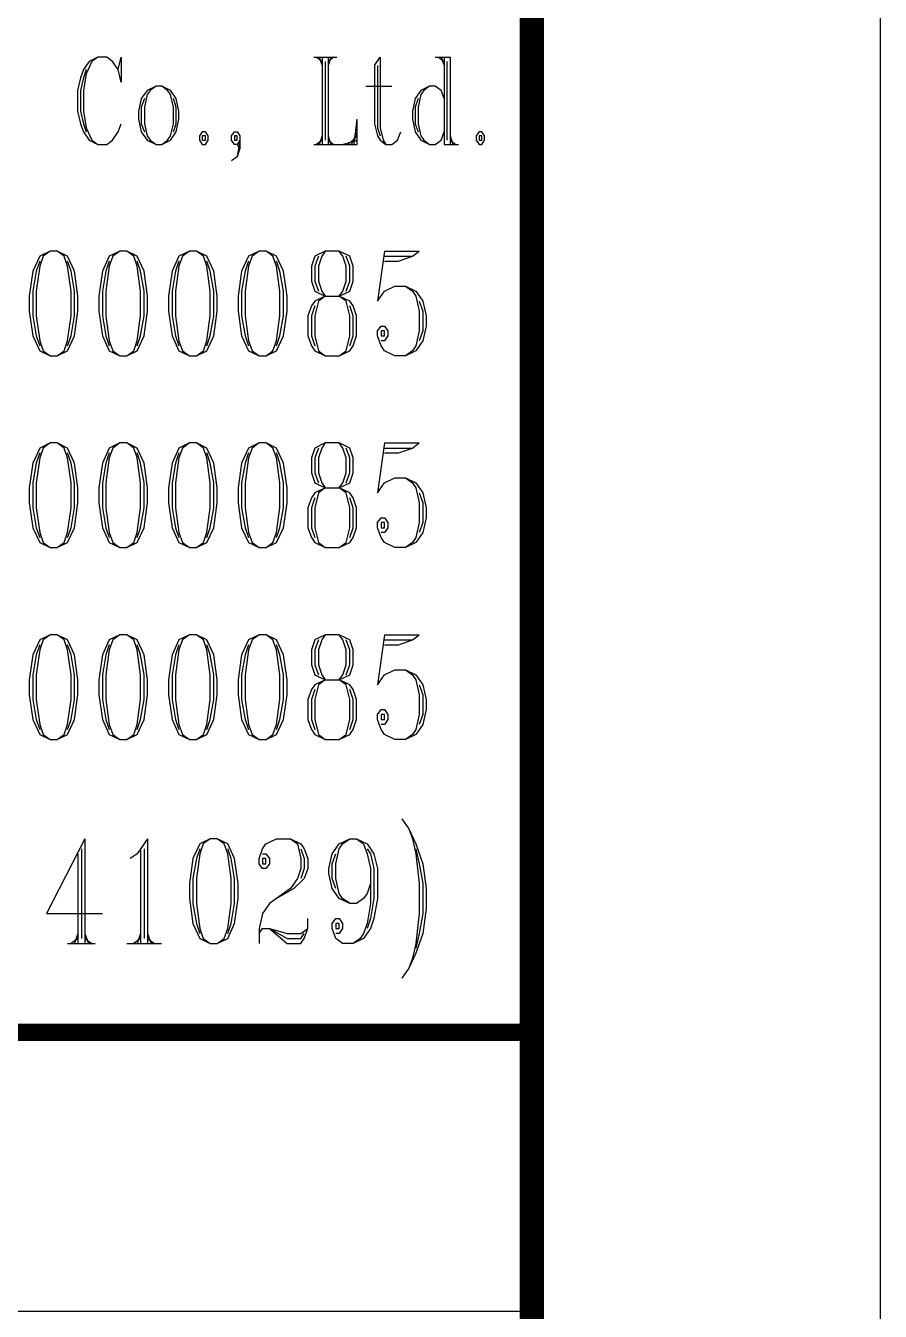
# Model space of a CAD drawing. Extents: x 74607 to 188346, y 27287 to 39167.
# Drawn here: x 116056 to 116547, y 30807 to 31545 of the extents above; entities that cross this region are included whole.
import ezdxf
from ezdxf.enums import TextEntityAlignment as Align

# ---------------------------------------------------------------- set-up
doc = ezdxf.new("R2010")
doc.units = 0
doc.header["$LTSCALE"] = 1000
doc.header["$MEASUREMENT"] = 0
doc.linetypes.add('DASHED2', pattern=[0.375, 0.25, -0.125])
doc.layers.add('DIM_LEAD', color=3, linetype='Continuous')
doc.layers.add('龙骨虚线', color=165, linetype='DASHED2')
doc.styles.get("Standard").update_dxf_attribs({"font": 'gbenor.shx', "bigfont": 'gbcbig.shx'})

# ---------------------------------------------------------------- blocks, each defined once
blk = doc.blocks.new('A1')
at = {"color": 94, "linetype": 'Continuous'}
blk.add_line((-80, 176), (-10, 176), dxfattribs=at)
for points in [[(-841, 0), (-841, 594), (0, 594), (0, 0)], [(-20.779, 211.136), (-21.032, 211.018), (-21.203, 210.784), (-21.285, 210.423), (-21.285, 210.189), (-21.203, 209.828), (-21.032, 209.593), (-20.779, 209.467), (-20.617, 209.467), (-20.365, 209.593), (-20.202, 209.828), (-20.121, 210.189), (-20.121, 210.423), (-20.202, 210.784), (-20.365, 211.018), (-20.617, 211.136), (-20.779, 211.136)], [(-19.454, 209.828), (-19.535, 209.71), (-19.535, 209.593), (-19.454, 209.467), (-19.363, 209.467), (-19.282, 209.593), (-19.282, 209.71), (-19.363, 209.828), (-19.454, 209.828)], [(-11.513, 209.828), (-11.594, 209.71), (-11.594, 209.593), (-11.513, 209.467), (-11.432, 209.467), (-11.351, 209.593), (-11.351, 209.71), (-11.432, 209.828), (-11.513, 209.828)], [(-19.454, 209.71), (-19.454, 209.593), (-19.363, 209.593), (-19.363, 209.71), (-19.454, 209.71)], [(-18.533, 209.71), (-18.533, 209.593), (-18.452, 209.593), (-18.452, 209.71), (-18.533, 209.71)], [(-11.513, 209.71), (-11.513, 209.593), (-11.432, 209.593), (-11.432, 209.71), (-11.513, 209.71)], [(-23.818, 206.404), (-24.118, 206.259), (-24.316, 205.829), (-24.418, 205.119), (-24.418, 204.689), (-24.316, 203.973), (-24.118, 203.548), (-23.818, 203.403), (-23.62, 203.403), (-23.321, 203.548), (-23.118, 203.973), (-23.021, 204.689), (-23.021, 205.119), (-23.118, 205.829), (-23.321, 206.259), (-23.62, 206.404), (-23.818, 206.404)], [(-21.822, 206.404), (-22.122, 206.259), (-22.32, 205.829), (-22.421, 205.119), (-22.421, 204.689), (-22.32, 203.973), (-22.122, 203.548), (-21.822, 203.403), (-21.619, 203.403), (-21.319, 203.548), (-21.121, 203.973), (-21.02, 204.689), (-21.02, 205.119), (-21.121, 205.829), (-21.319, 206.259), (-21.619, 206.404), (-21.822, 206.404)], [(-19.821, 206.404), (-20.121, 206.259), (-20.319, 205.829), (-20.42, 205.119), (-20.42, 204.689), (-20.319, 203.973), (-20.121, 203.548), (-19.821, 203.403), (-19.623, 203.403), (-19.323, 203.548), (-19.12, 203.973), (-19.023, 204.689), (-19.023, 205.119), (-19.12, 205.829), (-19.323, 206.259), (-19.623, 206.404), (-19.821, 206.404)], [(-17.825, 206.404), (-18.124, 206.259), (-18.323, 205.829), (-18.424, 205.119), (-18.424, 204.689), (-18.323, 203.973), (-18.124, 203.548), (-17.825, 203.403), (-17.622, 203.403), (-17.322, 203.548), (-17.124, 203.973), (-17.022, 204.689), (-17.022, 205.119), (-17.124, 205.829), (-17.322, 206.259), (-17.622, 206.404), (-17.825, 206.404)], [(-15.925, 206.404), (-16.225, 206.259), (-16.322, 205.974), (-16.322, 205.544), (-16.225, 205.259), (-15.925, 205.119), (-15.524, 205.119), (-15.224, 205.259), (-15.123, 205.544), (-15.123, 205.974), (-15.224, 206.259), (-15.524, 206.404), (-15.925, 206.404)], [(-14.325, 204.118), (-14.325, 203.973), (-14.224, 203.973), (-14.224, 204.118), (-14.325, 204.118)], [(-23.818, 200.904), (-24.118, 200.759), (-24.316, 200.329), (-24.418, 199.619), (-24.418, 199.189), (-24.316, 198.473), (-24.118, 198.048), (-23.818, 197.903), (-23.62, 197.903), (-23.321, 198.048), (-23.118, 198.473), (-23.021, 199.189), (-23.021, 199.619), (-23.118, 200.329), (-23.321, 200.759), (-23.62, 200.904), (-23.818, 200.904)], [(-21.822, 200.904), (-22.122, 200.759), (-22.32, 200.329), (-22.421, 199.619), (-22.421, 199.189), (-22.32, 198.473), (-22.122, 198.048), (-21.822, 197.903), (-21.619, 197.903), (-21.319, 198.048), (-21.121, 198.473), (-21.02, 199.189), (-21.02, 199.619), (-21.121, 200.329), (-21.319, 200.759), (-21.619, 200.904), (-21.822, 200.904)], [(-19.821, 200.904), (-20.121, 200.759), (-20.319, 200.329), (-20.42, 199.619), (-20.42, 199.189), (-20.319, 198.473), (-20.121, 198.048), (-19.821, 197.903), (-19.623, 197.903), (-19.323, 198.048), (-19.12, 198.473), (-19.023, 199.189), (-19.023, 199.619), (-19.12, 200.329), (-19.323, 200.759), (-19.623, 200.904), (-19.821, 200.904)], [(-17.825, 200.904), (-18.124, 200.759), (-18.323, 200.329), (-18.424, 199.619), (-18.424, 199.189), (-18.323, 198.473), (-18.124, 198.048), (-17.825, 197.903), (-17.622, 197.903), (-17.322, 198.048), (-17.124, 198.473), (-17.022, 199.189), (-17.022, 199.619), (-17.124, 200.329), (-17.322, 200.759), (-17.622, 200.904), (-17.825, 200.904)], [(-15.925, 200.904), (-16.225, 200.759), (-16.322, 200.474), (-16.322, 200.044), (-16.225, 199.759), (-15.925, 199.619), (-15.524, 199.619), (-15.224, 199.759), (-15.123, 200.044), (-15.123, 200.474), (-15.224, 200.759), (-15.524, 200.904), (-15.925, 200.904)], [(-14.325, 198.618), (-14.325, 198.473), (-14.224, 198.473), (-14.224, 198.618), (-14.325, 198.618)], [(-23.818, 195.4), (-24.118, 195.255), (-24.316, 194.824), (-24.418, 194.114), (-24.418, 193.684), (-24.316, 192.968), (-24.118, 192.543), (-23.818, 192.398), (-23.62, 192.398), (-23.321, 192.543), (-23.118, 192.968), (-23.021, 193.684), (-23.021, 194.114), (-23.118, 194.824), (-23.321, 195.255), (-23.62, 195.4), (-23.818, 195.4)], [(-21.822, 195.4), (-22.122, 195.255), (-22.32, 194.824), (-22.421, 194.114), (-22.421, 193.684), (-22.32, 192.968), (-22.122, 192.543), (-21.822, 192.398), (-21.619, 192.398), (-21.319, 192.543), (-21.121, 192.968), (-21.02, 193.684), (-21.02, 194.114), (-21.121, 194.824), (-21.319, 195.255), (-21.619, 195.4), (-21.822, 195.4)], [(-19.821, 195.4), (-20.121, 195.255), (-20.319, 194.824), (-20.42, 194.114), (-20.42, 193.684), (-20.319, 192.968), (-20.121, 192.543), (-19.821, 192.398), (-19.623, 192.398), (-19.323, 192.543), (-19.12, 192.968), (-19.023, 193.684), (-19.023, 194.114), (-19.12, 194.824), (-19.323, 195.255), (-19.623, 195.4), (-19.821, 195.4)], [(-17.825, 195.4), (-18.124, 195.255), (-18.323, 194.824), (-18.424, 194.114), (-18.424, 193.684), (-18.323, 192.968), (-18.124, 192.543), (-17.825, 192.398), (-17.622, 192.398), (-17.322, 192.543), (-17.124, 192.968), (-17.022, 193.684), (-17.022, 194.114), (-17.124, 194.824), (-17.322, 195.255), (-17.622, 195.4), (-17.825, 195.4)], [(-15.925, 195.4), (-16.225, 195.255), (-16.322, 194.969), (-16.322, 194.539), (-16.225, 194.254), (-15.925, 194.114), (-15.524, 194.114), (-15.224, 194.254), (-15.123, 194.539), (-15.123, 194.969), (-15.224, 195.255), (-15.524, 195.4), (-15.925, 195.4)], [(-14.325, 193.113), (-14.325, 192.968), (-14.224, 192.968), (-14.224, 193.113), (-14.325, 193.113)], [(-19.222, 189.552), (-19.521, 189.407), (-19.724, 188.981), (-19.821, 188.266), (-19.821, 187.836), (-19.724, 187.125), (-19.521, 186.695), (-19.222, 186.55), (-19.023, 186.55), (-18.724, 186.695), (-18.526, 187.125), (-18.424, 187.836), (-18.424, 188.266), (-18.526, 188.981), (-18.724, 189.407), (-19.023, 189.552), (-19.222, 189.552)], [(-17.723, 188.981), (-17.723, 188.836), (-17.627, 188.836), (-17.627, 188.981), (-17.723, 188.981)], [(-15.625, 187.125), (-15.625, 186.98), (-15.524, 186.98), (-15.524, 187.125), (-15.625, 187.125)]]:
    blk.add_lwpolyline(points, close=True, dxfattribs=at)
at = {"color": 94, "linetype": 'Continuous', "const_width": 0.7}
blk.add_lwpolyline([(-816, 10), (-816, 584), (-10, 584), (-10, 10)], close=True, dxfattribs=at)
at = {"color": 94, "linetype": 'Continuous', "const_width": 0.5}
for points in [[(-10, 10), (-10, 584)], [(-80, 184), (-10, 184)]]:
    blk.add_lwpolyline(points, dxfattribs=at)
at = {"color": 94, "linetype": 'Continuous'}
for points in [[(-21.862, 211.614), (-21.781, 211.974), (-21.781, 211.253), (-21.862, 211.614), (-22.033, 211.848), (-22.196, 211.974), (-22.448, 211.974), (-22.701, 211.848), (-22.863, 211.614), (-22.944, 211.379), (-23.034, 211.018), (-23.034, 210.423), (-22.944, 210.062), (-22.863, 209.828), (-22.701, 209.593), (-22.448, 209.467), (-22.196, 209.467), (-22.033, 209.593), (-21.862, 209.828), (-21.781, 210.062)], [(-22.448, 211.974), (-22.62, 211.848), (-22.782, 211.496), (-22.863, 211.018), (-22.863, 210.423), (-22.782, 209.945), (-22.62, 209.593), (-22.448, 209.467)], [(-16.257, 211.974), (-15.59, 211.974)], [(-16.176, 211.974), (-16.014, 211.848)], [(-16.095, 211.974), (-16.014, 211.731)], [(-16.014, 211.974), (-16.014, 209.467)], [(-15.924, 211.848), (-15.924, 209.593)], [(-15.842, 211.974), (-15.842, 209.467)], [(-15.761, 211.974), (-15.842, 211.731)], [(-15.68, 211.974), (-15.842, 211.848)], [(-14.507, 211.731), (-14.345, 211.974), (-14.345, 209.945), (-14.264, 209.593), (-14.183, 209.467)], [(-14.507, 211.731), (-14.507, 210.062), (-14.426, 209.71), (-14.345, 209.593), (-14.183, 209.467), (-14.011, 209.467), (-13.849, 209.593), (-13.759, 209.828)], [(-14.426, 211.731), (-14.426, 209.945), (-14.345, 209.71)], [(-12.767, 211.974), (-12.343, 211.974), (-12.343, 209.467)], [(-12.676, 211.974), (-12.514, 211.848)], [(-12.595, 211.974), (-12.514, 211.731)], [(-12.514, 211.974), (-12.514, 209.467), (-12.099, 209.467)], [(-12.433, 211.848), (-12.433, 209.593)], [(-22.782, 211.614), (-22.863, 211.379), (-22.944, 211.018), (-22.944, 210.423), (-22.863, 210.062), (-22.782, 209.828)], [(-20.779, 211.136), (-20.951, 211.018), (-21.032, 210.901), (-21.113, 210.54), (-21.113, 210.062), (-21.032, 209.71), (-20.951, 209.593), (-20.779, 209.467)], [(-20.617, 209.467), (-20.455, 209.593), (-20.365, 209.71), (-20.283, 210.062), (-20.283, 210.54), (-20.365, 210.901), (-20.455, 211.018), (-20.617, 211.136)], [(-14.76, 211.136), (-14.011, 211.136)], [(-12.514, 210.784), (-12.595, 211.018), (-12.767, 211.136), (-12.929, 211.136), (-13.182, 211.018), (-13.344, 210.784), (-13.425, 210.423), (-13.425, 210.189), (-13.344, 209.828), (-13.182, 209.593), (-12.929, 209.467), (-12.767, 209.467), (-12.595, 209.593), (-12.514, 209.828)], [(-12.929, 211.136), (-13.1, 211.018), (-13.182, 210.901), (-13.263, 210.54), (-13.263, 210.062), (-13.182, 209.71), (-13.1, 209.593), (-12.929, 209.467)], [(-21.113, 210.784), (-21.203, 210.54), (-21.203, 210.062), (-21.113, 209.828)], [(-20.283, 209.828), (-20.202, 210.062), (-20.202, 210.54), (-20.283, 210.784)], [(-13.263, 210.784), (-13.344, 210.54), (-13.344, 210.062), (-13.263, 209.828)], [(-16.257, 209.467), (-15.013, 209.467), (-15.013, 210.189)], [(-15.094, 209.467), (-15.013, 210.189)], [(-18.371, 209.593), (-18.452, 209.467), (-18.533, 209.467), (-18.615, 209.593), (-18.615, 209.71), (-18.533, 209.828), (-18.452, 209.828), (-18.371, 209.71), (-18.371, 209.35), (-18.452, 209.115), (-18.615, 208.998)], [(-15.175, 209.467), (-15.013, 209.828)], [(-18.371, 209.593), (-18.452, 209.115)], [(-18.452, 209.467), (-18.371, 209.35)], [(-16.014, 209.593), (-16.176, 209.467)], [(-16.014, 209.71), (-16.095, 209.467)], [(-15.842, 209.71), (-15.761, 209.467)], [(-15.842, 209.593), (-15.68, 209.467)], [(-15.428, 209.467), (-15.013, 209.593)], [(-15.265, 209.467), (-15.013, 209.71)], [(-12.343, 209.71), (-12.262, 209.467)], [(-12.343, 209.593), (-12.18, 209.467)], [(-23.818, 206.404), (-24.017, 206.259), (-24.118, 205.974), (-24.22, 205.259), (-24.22, 204.548), (-24.118, 203.833), (-24.017, 203.548), (-23.818, 203.403)], [(-23.62, 203.403), (-23.417, 203.548), (-23.321, 203.833), (-23.219, 204.548), (-23.219, 205.259), (-23.321, 205.974), (-23.417, 206.259), (-23.62, 206.404)], [(-21.822, 206.404), (-22.02, 206.259), (-22.122, 205.974), (-22.218, 205.259), (-22.218, 204.548), (-22.122, 203.833), (-22.02, 203.548), (-21.822, 203.403)], [(-21.619, 203.403), (-21.421, 203.548), (-21.319, 203.833), (-21.223, 204.548), (-21.223, 205.259), (-21.319, 205.974), (-21.421, 206.259), (-21.619, 206.404)], [(-19.821, 206.404), (-20.019, 206.259), (-20.121, 205.974), (-20.222, 205.259), (-20.222, 204.548), (-20.121, 203.833), (-20.019, 203.548), (-19.821, 203.403)], [(-19.623, 203.403), (-19.42, 203.548), (-19.323, 203.833), (-19.222, 204.548), (-19.222, 205.259), (-19.323, 205.974), (-19.42, 206.259), (-19.623, 206.404)], [(-17.825, 206.404), (-18.023, 206.259), (-18.124, 205.974), (-18.221, 205.259), (-18.221, 204.548), (-18.124, 203.833), (-18.023, 203.548), (-17.825, 203.403)], [(-17.622, 203.403), (-17.424, 203.548), (-17.322, 203.833), (-17.225, 204.548), (-17.225, 205.259), (-17.322, 205.974), (-17.424, 206.259), (-17.622, 206.404)], [(-16.123, 206.259), (-16.225, 205.974), (-16.225, 205.544), (-16.123, 205.259)], [(-15.925, 206.404), (-16.022, 206.259), (-16.123, 205.974), (-16.123, 205.544), (-16.022, 205.259), (-15.925, 205.119)], [(-15.524, 205.119), (-15.422, 205.259), (-15.326, 205.544), (-15.326, 205.974), (-15.422, 206.259), (-15.524, 206.404)], [(-15.326, 205.259), (-15.224, 205.544), (-15.224, 205.974), (-15.326, 206.259)], [(-14.224, 206.404), (-14.427, 204.974), (-14.224, 205.259), (-13.924, 205.404), (-13.624, 205.404), (-13.325, 205.259), (-13.127, 204.974), (-13.025, 204.548), (-13.025, 204.258), (-13.127, 203.833), (-13.325, 203.548), (-13.624, 203.403), (-13.924, 203.403), (-14.224, 203.548), (-14.325, 203.688), (-14.427, 203.973), (-14.427, 204.118), (-14.325, 204.258), (-14.224, 204.258), (-14.127, 204.118), (-14.127, 203.973), (-14.224, 203.833), (-14.325, 203.833)], [(-14.224, 206.404), (-13.228, 206.404)], [(-14.224, 206.119), (-13.827, 206.119), (-13.426, 206.259), (-13.228, 206.404)], [(-14.224, 206.259), (-13.426, 206.259)], [(-24.118, 206.119), (-24.22, 205.829), (-24.316, 205.259), (-24.316, 204.548), (-24.22, 203.973), (-24.118, 203.688)], [(-23.321, 203.688), (-23.219, 203.973), (-23.118, 204.548), (-23.118, 205.259), (-23.219, 205.829), (-23.321, 206.119)], [(-22.122, 206.119), (-22.218, 205.829), (-22.32, 205.259), (-22.32, 204.548), (-22.218, 203.973), (-22.122, 203.688)], [(-21.319, 203.688), (-21.223, 203.973), (-21.121, 204.548), (-21.121, 205.259), (-21.223, 205.829), (-21.319, 206.119)], [(-20.121, 206.119), (-20.222, 205.829), (-20.319, 205.259), (-20.319, 204.548), (-20.222, 203.973), (-20.121, 203.688)], [(-19.323, 203.688), (-19.222, 203.973), (-19.12, 204.548), (-19.12, 205.259), (-19.222, 205.829), (-19.323, 206.119)], [(-18.124, 206.119), (-18.221, 205.829), (-18.323, 205.259), (-18.323, 204.548), (-18.221, 203.973), (-18.124, 203.688)], [(-17.322, 203.688), (-17.225, 203.973), (-17.124, 204.548), (-17.124, 205.259), (-17.225, 205.829), (-17.322, 206.119)], [(-13.624, 205.404), (-13.426, 205.259), (-13.325, 205.119), (-13.228, 204.689), (-13.228, 204.118), (-13.325, 203.688), (-13.426, 203.548), (-13.624, 203.403)], [(-15.925, 205.119), (-16.225, 204.974), (-16.322, 204.834), (-16.423, 204.548), (-16.423, 203.973), (-16.322, 203.688), (-16.225, 203.548), (-15.925, 203.403), (-15.524, 203.403), (-15.224, 203.548), (-15.123, 203.688), (-15.026, 203.973), (-15.026, 204.548), (-15.123, 204.834), (-15.224, 204.974), (-15.524, 205.119)], [(-15.925, 205.119), (-16.123, 204.974), (-16.225, 204.548), (-16.225, 203.973), (-16.123, 203.548), (-15.925, 203.403)], [(-15.524, 203.403), (-15.326, 203.548), (-15.224, 203.973), (-15.224, 204.548), (-15.326, 204.974), (-15.524, 205.119)], [(-16.225, 204.834), (-16.322, 204.548), (-16.322, 203.973), (-16.225, 203.688)], [(-15.224, 203.688), (-15.123, 203.973), (-15.123, 204.548), (-15.224, 204.834)], [(-13.228, 204.974), (-13.127, 204.689), (-13.127, 204.118), (-13.228, 203.833)], [(-24.118, 200.619), (-24.22, 200.329), (-24.316, 199.759), (-24.316, 199.048), (-24.22, 198.473), (-24.118, 198.188)], [(-23.818, 200.904), (-24.017, 200.759), (-24.118, 200.474), (-24.22, 199.759), (-24.22, 199.048), (-24.118, 198.333), (-24.017, 198.048), (-23.818, 197.903)], [(-23.62, 197.903), (-23.417, 198.048), (-23.321, 198.333), (-23.219, 199.048), (-23.219, 199.759), (-23.321, 200.474), (-23.417, 200.759), (-23.62, 200.904)], [(-23.321, 198.188), (-23.219, 198.473), (-23.118, 199.048), (-23.118, 199.759), (-23.219, 200.329), (-23.321, 200.619)], [(-22.122, 200.619), (-22.218, 200.329), (-22.32, 199.759), (-22.32, 199.048), (-22.218, 198.473), (-22.122, 198.188)], [(-21.822, 200.904), (-22.02, 200.759), (-22.122, 200.474), (-22.218, 199.759), (-22.218, 199.048), (-22.122, 198.333), (-22.02, 198.048), (-21.822, 197.903)], [(-21.619, 197.903), (-21.421, 198.048), (-21.319, 198.333), (-21.223, 199.048), (-21.223, 199.759), (-21.319, 200.474), (-21.421, 200.759), (-21.619, 200.904)], [(-21.319, 198.188), (-21.223, 198.473), (-21.121, 199.048), (-21.121, 199.759), (-21.223, 200.329), (-21.319, 200.619)], [(-20.121, 200.619), (-20.222, 200.329), (-20.319, 199.759), (-20.319, 199.048), (-20.222, 198.473), (-20.121, 198.188)], [(-19.821, 200.904), (-20.019, 200.759), (-20.121, 200.474), (-20.222, 199.759), (-20.222, 199.048), (-20.121, 198.333), (-20.019, 198.048), (-19.821, 197.903)], [(-19.623, 197.903), (-19.42, 198.048), (-19.323, 198.333), (-19.222, 199.048), (-19.222, 199.759), (-19.323, 200.474), (-19.42, 200.759), (-19.623, 200.904)], [(-19.323, 198.188), (-19.222, 198.473), (-19.12, 199.048), (-19.12, 199.759), (-19.222, 200.329), (-19.323, 200.619)], [(-18.124, 200.619), (-18.221, 200.329), (-18.323, 199.759), (-18.323, 199.048), (-18.221, 198.473), (-18.124, 198.188)], [(-17.825, 200.904), (-18.023, 200.759), (-18.124, 200.474), (-18.221, 199.759), (-18.221, 199.048), (-18.124, 198.333), (-18.023, 198.048), (-17.825, 197.903)], [(-17.622, 197.903), (-17.424, 198.048), (-17.322, 198.333), (-17.225, 199.048), (-17.225, 199.759), (-17.322, 200.474), (-17.424, 200.759), (-17.622, 200.904)], [(-17.322, 198.188), (-17.225, 198.473), (-17.124, 199.048), (-17.124, 199.759), (-17.225, 200.329), (-17.322, 200.619)], [(-16.123, 200.759), (-16.225, 200.474), (-16.225, 200.044), (-16.123, 199.759)], [(-15.925, 200.904), (-16.022, 200.759), (-16.123, 200.474), (-16.123, 200.044), (-16.022, 199.759), (-15.925, 199.619)], [(-15.524, 199.619), (-15.422, 199.759), (-15.326, 200.044), (-15.326, 200.474), (-15.422, 200.759), (-15.524, 200.904)], [(-15.326, 199.759), (-15.224, 200.044), (-15.224, 200.474), (-15.326, 200.759)], [(-14.224, 200.904), (-14.427, 199.474), (-14.224, 199.759), (-13.924, 199.904), (-13.624, 199.904), (-13.325, 199.759), (-13.127, 199.474), (-13.025, 199.048), (-13.025, 198.758), (-13.127, 198.333), (-13.325, 198.048), (-13.624, 197.903), (-13.924, 197.903), (-14.224, 198.048), (-14.325, 198.188), (-14.427, 198.473), (-14.427, 198.618), (-14.325, 198.758), (-14.224, 198.758), (-14.127, 198.618), (-14.127, 198.473), (-14.224, 198.333), (-14.325, 198.333)], [(-14.224, 200.904), (-13.228, 200.904)], [(-14.224, 200.619), (-13.827, 200.619), (-13.426, 200.759), (-13.228, 200.904)], [(-14.224, 200.759), (-13.426, 200.759)], [(-13.624, 199.904), (-13.426, 199.759), (-13.325, 199.619), (-13.228, 199.189), (-13.228, 198.618), (-13.325, 198.188), (-13.426, 198.048), (-13.624, 197.903)], [(-15.925, 199.619), (-16.225, 199.474), (-16.322, 199.334), (-16.423, 199.048), (-16.423, 198.473), (-16.322, 198.188), (-16.225, 198.048), (-15.925, 197.903), (-15.524, 197.903), (-15.224, 198.048), (-15.123, 198.188), (-15.026, 198.473), (-15.026, 199.048), (-15.123, 199.334), (-15.224, 199.474), (-15.524, 199.619)], [(-15.925, 199.619), (-16.123, 199.474), (-16.225, 199.048), (-16.225, 198.473), (-16.123, 198.048), (-15.925, 197.903)], [(-15.524, 197.903), (-15.326, 198.048), (-15.224, 198.473), (-15.224, 199.048), (-15.326, 199.474), (-15.524, 199.619)], [(-16.225, 199.334), (-16.322, 199.048), (-16.322, 198.473), (-16.225, 198.188)], [(-15.224, 198.188), (-15.123, 198.473), (-15.123, 199.048), (-15.224, 199.334)], [(-13.228, 199.474), (-13.127, 199.189), (-13.127, 198.618), (-13.228, 198.333)], [(-24.118, 195.114), (-24.22, 194.824), (-24.316, 194.254), (-24.316, 193.544), (-24.22, 192.968), (-24.118, 192.683)], [(-23.818, 195.4), (-24.017, 195.255), (-24.118, 194.969), (-24.22, 194.254), (-24.22, 193.544), (-24.118, 192.828), (-24.017, 192.543), (-23.818, 192.398)], [(-23.62, 192.398), (-23.417, 192.543), (-23.321, 192.828), (-23.219, 193.544), (-23.219, 194.254), (-23.321, 194.969), (-23.417, 195.255), (-23.62, 195.4)], [(-23.321, 192.683), (-23.219, 192.968), (-23.118, 193.544), (-23.118, 194.254), (-23.219, 194.824), (-23.321, 195.114)], [(-22.122, 195.114), (-22.218, 194.824), (-22.32, 194.254), (-22.32, 193.544), (-22.218, 192.968), (-22.122, 192.683)], [(-21.822, 195.4), (-22.02, 195.255), (-22.122, 194.969), (-22.218, 194.254), (-22.218, 193.544), (-22.122, 192.828), (-22.02, 192.543), (-21.822, 192.398)], [(-21.619, 192.398), (-21.421, 192.543), (-21.319, 192.828), (-21.223, 193.544), (-21.223, 194.254), (-21.319, 194.969), (-21.421, 195.255), (-21.619, 195.4)], [(-21.319, 192.683), (-21.223, 192.968), (-21.121, 193.544), (-21.121, 194.254), (-21.223, 194.824), (-21.319, 195.114)], [(-20.121, 195.114), (-20.222, 194.824), (-20.319, 194.254), (-20.319, 193.544), (-20.222, 192.968), (-20.121, 192.683)], [(-19.821, 195.4), (-20.019, 195.255), (-20.121, 194.969), (-20.222, 194.254), (-20.222, 193.544), (-20.121, 192.828), (-20.019, 192.543), (-19.821, 192.398)], [(-19.623, 192.398), (-19.42, 192.543), (-19.323, 192.828), (-19.222, 193.544), (-19.222, 194.254), (-19.323, 194.969), (-19.42, 195.255), (-19.623, 195.4)], [(-19.323, 192.683), (-19.222, 192.968), (-19.12, 193.544), (-19.12, 194.254), (-19.222, 194.824), (-19.323, 195.114)], [(-18.124, 195.114), (-18.221, 194.824), (-18.323, 194.254), (-18.323, 193.544), (-18.221, 192.968), (-18.124, 192.683)], [(-17.825, 195.4), (-18.023, 195.255), (-18.124, 194.969), (-18.221, 194.254), (-18.221, 193.544), (-18.124, 192.828), (-18.023, 192.543), (-17.825, 192.398)], [(-17.622, 192.398), (-17.424, 192.543), (-17.322, 192.828), (-17.225, 193.544), (-17.225, 194.254), (-17.322, 194.969), (-17.424, 195.255), (-17.622, 195.4)], [(-17.322, 192.683), (-17.225, 192.968), (-17.124, 193.544), (-17.124, 194.254), (-17.225, 194.824), (-17.322, 195.114)], [(-16.123, 195.255), (-16.225, 194.969), (-16.225, 194.539), (-16.123, 194.254)], [(-15.925, 195.4), (-16.022, 195.255), (-16.123, 194.969), (-16.123, 194.539), (-16.022, 194.254), (-15.925, 194.114)], [(-15.524, 194.114), (-15.422, 194.254), (-15.326, 194.539), (-15.326, 194.969), (-15.422, 195.255), (-15.524, 195.4)], [(-15.326, 194.254), (-15.224, 194.539), (-15.224, 194.969), (-15.326, 195.255)], [(-14.224, 195.4), (-14.427, 193.969), (-14.224, 194.254), (-13.924, 194.399), (-13.624, 194.399), (-13.325, 194.254), (-13.127, 193.969), (-13.025, 193.544), (-13.025, 193.254), (-13.127, 192.828), (-13.325, 192.543), (-13.624, 192.398), (-13.924, 192.398), (-14.224, 192.543), (-14.325, 192.683), (-14.427, 192.968), (-14.427, 193.113), (-14.325, 193.254), (-14.224, 193.254), (-14.127, 193.113), (-14.127, 192.968), (-14.224, 192.828), (-14.325, 192.828)], [(-14.224, 195.4), (-13.228, 195.4)], [(-14.224, 195.114), (-13.827, 195.114), (-13.426, 195.255), (-13.228, 195.4)], [(-14.224, 195.255), (-13.426, 195.255)], [(-13.624, 194.399), (-13.426, 194.254), (-13.325, 194.114), (-13.228, 193.684), (-13.228, 193.113), (-13.325, 192.683), (-13.426, 192.543), (-13.624, 192.398)], [(-15.925, 194.114), (-16.225, 193.969), (-16.322, 193.829), (-16.423, 193.544), (-16.423, 192.968), (-16.322, 192.683), (-16.225, 192.543), (-15.925, 192.398), (-15.524, 192.398), (-15.224, 192.543), (-15.123, 192.683), (-15.026, 192.968), (-15.026, 193.544), (-15.123, 193.829), (-15.224, 193.969), (-15.524, 194.114)], [(-15.925, 194.114), (-16.123, 193.969), (-16.225, 193.544), (-16.225, 192.968), (-16.123, 192.543), (-15.925, 192.398)], [(-15.524, 192.398), (-15.326, 192.543), (-15.224, 192.968), (-15.224, 193.544), (-15.326, 193.969), (-15.524, 194.114)], [(-13.228, 193.969), (-13.127, 193.684), (-13.127, 193.113), (-13.228, 192.828)], [(-16.225, 193.829), (-16.322, 193.544), (-16.322, 192.968), (-16.225, 192.683)], [(-15.224, 192.683), (-15.123, 192.968), (-15.123, 193.544), (-15.224, 193.829)], [(-13.726, 190.122), (-13.528, 189.837), (-13.33, 189.407), (-13.127, 188.836), (-13.025, 188.121), (-13.025, 187.551), (-13.127, 186.835), (-13.33, 186.265), (-13.528, 185.839), (-13.726, 185.549)], [(-22.823, 189.552), (-23.92, 187.41), (-22.32, 187.41)], [(-22.823, 189.552), (-22.823, 186.55)], [(-21.02, 189.552), (-21.319, 189.121), (-21.522, 188.981)], [(-21.02, 189.552), (-21.02, 186.55)], [(-19.222, 189.552), (-19.425, 189.407), (-19.521, 189.121), (-19.623, 188.411), (-19.623, 187.696), (-19.521, 186.98), (-19.425, 186.695), (-19.222, 186.55)], [(-19.023, 186.55), (-18.825, 186.695), (-18.724, 186.98), (-18.622, 187.696), (-18.622, 188.411), (-18.724, 189.121), (-18.825, 189.407), (-19.023, 189.552)], [(-17.723, 189.121), (-17.627, 189.121), (-17.525, 188.981), (-17.525, 188.836), (-17.627, 188.696), (-17.723, 188.696), (-17.825, 188.836), (-17.825, 188.981), (-17.723, 189.266), (-17.627, 189.407), (-17.322, 189.552), (-16.926, 189.552), (-16.626, 189.407), (-16.525, 189.266), (-16.423, 188.981), (-16.423, 188.696), (-16.525, 188.411), (-16.824, 188.121), (-17.322, 187.836), (-17.525, 187.696), (-17.723, 187.41), (-17.825, 186.98), (-17.825, 186.55)], [(-16.926, 189.552), (-16.723, 189.407), (-16.626, 188.981), (-16.626, 188.696), (-16.723, 188.411), (-16.926, 188.121), (-17.322, 187.836)], [(-14.625, 188.266), (-14.726, 187.981), (-14.828, 187.836), (-15.026, 187.696), (-15.224, 187.696), (-15.524, 187.836), (-15.727, 188.121), (-15.824, 188.551), (-15.824, 188.696), (-15.727, 189.121), (-15.524, 189.407), (-15.224, 189.552), (-15.026, 189.552), (-14.726, 189.407), (-14.528, 189.121), (-14.427, 188.696), (-14.427, 187.836), (-14.528, 187.265), (-14.625, 186.98), (-14.828, 186.695), (-15.128, 186.55), (-15.427, 186.55), (-15.625, 186.695), (-15.727, 186.98), (-15.727, 187.125), (-15.625, 187.265), (-15.524, 187.265), (-15.427, 187.125), (-15.427, 186.98), (-15.524, 186.835), (-15.625, 186.835)], [(-15.224, 187.696), (-15.427, 187.836), (-15.524, 187.981), (-15.625, 188.411), (-15.625, 188.836), (-15.524, 189.266), (-15.427, 189.407), (-15.224, 189.552)], [(-15.026, 189.552), (-14.828, 189.407), (-14.726, 189.121), (-14.625, 188.696), (-14.625, 187.696), (-14.726, 187.125), (-14.828, 186.835), (-14.925, 186.695), (-15.128, 186.55)], [(-13.528, 189.837), (-13.426, 189.552), (-13.33, 189.121), (-13.228, 188.266), (-13.228, 187.41), (-13.33, 186.55), (-13.426, 186.125), (-13.528, 185.839)], [(-22.919, 189.266), (-22.919, 186.695)], [(-21.223, 189.266), (-21.223, 186.55)], [(-21.121, 189.266), (-21.121, 186.695)], [(-19.521, 189.266), (-19.623, 188.981), (-19.724, 188.411), (-19.724, 187.696), (-19.623, 187.125), (-19.521, 186.835)], [(-18.724, 186.835), (-18.622, 187.125), (-18.526, 187.696), (-18.526, 188.411), (-18.622, 188.981), (-18.724, 189.266)], [(-16.626, 189.266), (-16.525, 188.981), (-16.525, 188.696), (-16.626, 188.411)], [(-14.726, 189.266), (-14.625, 189.121), (-14.528, 188.696), (-14.528, 187.836), (-14.625, 187.265), (-14.726, 186.98)], [(-13.33, 189.266), (-13.228, 188.836), (-13.127, 188.266), (-13.127, 187.41), (-13.228, 186.835), (-13.33, 186.41)], [(-23.021, 189.121), (-23.021, 186.55)], [(-15.625, 188.121), (-15.727, 188.411), (-15.727, 188.836), (-15.625, 189.121)], [(-17.825, 186.835), (-17.723, 186.98), (-17.525, 186.98), (-17.022, 186.835), (-16.626, 186.835), (-16.423, 186.98)], [(-17.525, 186.98), (-17.022, 186.55), (-16.626, 186.55), (-16.525, 186.695), (-16.423, 186.98), (-16.423, 187.265)], [(-17.525, 186.98), (-17.022, 186.695), (-16.626, 186.695), (-16.525, 186.835)], [(-23.021, 186.695), (-23.219, 186.55)], [(-23.021, 186.835), (-23.122, 186.55)], [(-22.823, 186.835), (-22.721, 186.55)], [(-22.823, 186.695), (-22.62, 186.55)], [(-21.223, 186.695), (-21.421, 186.55)], [(-21.223, 186.835), (-21.319, 186.55)], [(-21.02, 186.835), (-20.923, 186.55)], [(-21.02, 186.695), (-20.822, 186.55)], [(-23.321, 186.55), (-22.523, 186.55)], [(-21.619, 186.55), (-20.623, 186.55)]]:
    blk.add_lwpolyline(points, dxfattribs=at)
at = {"color": 0, "linetype": 'ByBlock', "lineweight": -2}
blk.add_attdef('001', text='', height=3.888, dxfattribs=at).set_placement((-21.266, 23.555), align=Align.CENTER)
at = {"layer": 'DIM_LEAD', "color": 7, "linetype": 'Continuous', "lineweight": 0}
for tag, height, p in [('一层平面图', 3.24, (-45, 46.643)), ('比例', 2.916, (-54.958, 15.867))]:
    blk.add_attdef(tag, text='', height=height, dxfattribs=at).set_placement(p, align=Align.MIDDLE_CENTER)

msp = doc.modelspace()

# ---------------------------------------------------------------- block references
at = {"layer": '龙骨虚线', "xscale": 20, "yscale": 20, "zscale": 20}
msp.add_blockref('A1', (116546.77, 27287.2), dxfattribs=at)

doc.saveas('drawing.dxf')
